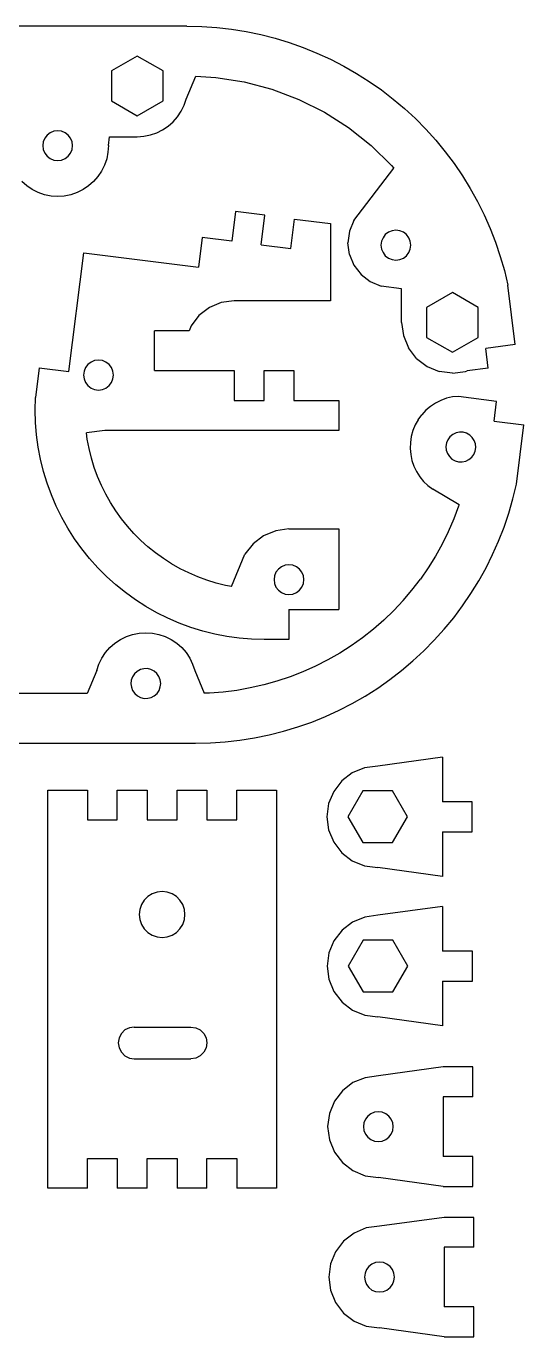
# Model space of a CAD drawing. Extents: x -202 to 202, y -117 to 117.
# Drawn here: x 149.9 to 199.9, y -114.9 to 16.8 of the extents above; entities that cross this region are included whole.
import ezdxf

# ---------------------------------------------------------------- set-up
doc = ezdxf.new("R2010")
doc.units = 0
doc.layers.get('0').update_dxf_attribs({"linetype": 'CONTINUOUS'})

msp = doc.modelspace()

# ---------------------------------------------------------------- linework, layer by layer
for p, q in [((166.07, 16.79), (106.07, 16.79)), ((166.07, 16.79), (167.57, 16.75)), ((167.57, 16.75), (169.06, 16.65)), ((169.06, 16.65), (170.54, 16.48)), ((170.54, 16.48), (172.01, 16.25)), ((172.01, 16.25), (173.48, 15.95)), ((173.48, 15.95), (174.92, 15.58)), ((174.92, 15.58), (176.35, 15.15)), ((176.35, 15.15), (177.76, 14.65)), ((177.76, 14.65), (179.14, 14.09)), ((161.07, 13.79), (158.48, 12.29)), ((163.67, 12.29), (161.07, 13.79)), ((179.14, 14.09), (180.5, 13.47)), ((180.5, 13.47), (181.83, 12.78)), ((158.48, 12.29), (158.48, 9.29)), ((163.67, 9.29), (163.67, 12.29)), ((181.83, 12.78), (183.12, 12.04)), ((183.12, 12.04), (184.39, 11.24)), ((166, 9.47), (166.95, 11.76)), ((166.95, 11.76), (168.96, 11.64)), ((168.96, 11.64), (171.81, 11.19)), ((171.81, 11.19), (174.6, 10.46)), ((184.39, 11.24), (185.61, 10.38)), ((158.48, 9.29), (161.07, 7.79)), ((161.07, 7.79), (163.67, 9.29)), ((165.79, 8.84), (166, 9.47)), ((174.6, 10.46), (177.3, 9.44)), ((177.3, 9.44), (179.88, 8.15)), ((185.61, 10.38), (186.79, 9.47)), ((186.79, 9.47), (187.93, 8.51)), ((165.12, 7.68), (165.49, 8.24)), ((165.49, 8.24), (165.79, 8.84)), ((179.88, 8.15), (182.31, 6.6)), ((187.93, 8.51), (189.03, 7.5)), ((163.62, 6.37), (164.18, 6.74)), ((164.18, 6.74), (164.68, 7.18)), ((164.68, 7.18), (165.12, 7.68)), ((182.31, 6.6), (184.57, 4.81)), ((189.03, 7.5), (190.08, 6.43)), ((151.78, 5.54), (151.63, 5.18)), ((152.01, 5.85), (151.78, 5.54)), ((152.32, 6.09), (152.01, 5.85)), ((152.69, 6.24), (152.32, 6.09)), ((153.07, 6.29), (152.69, 6.24)), ((153.46, 6.24), (153.07, 6.29)), ((153.82, 6.09), (153.46, 6.24)), ((154.14, 5.85), (153.82, 6.09)), ((154.37, 5.54), (154.14, 5.85)), ((154.52, 5.18), (154.37, 5.54)), ((158.17, 4.79), (158.29, 5.69)), ((158.29, 5.69), (161.07, 5.69)), ((161.07, 5.69), (161.74, 5.73)), ((161.74, 5.73), (162.39, 5.86)), ((162.39, 5.86), (163.03, 6.08)), ((163.03, 6.08), (163.62, 6.37)), ((190.08, 6.43), (191.08, 5.33)), ((191.08, 5.33), (192.02, 4.17)), ((151.63, 5.18), (151.57, 4.79)), ((151.57, 4.79), (151.63, 4.4)), ((151.63, 4.4), (151.78, 4.04)), ((151.78, 4.04), (152.01, 3.73)), ((154.14, 3.73), (154.37, 4.04)), ((154.37, 4.04), (154.52, 4.4)), ((154.57, 4.79), (154.52, 5.18)), ((154.52, 4.4), (154.57, 4.79)), ((158.13, 4.12), (158, 3.47)), ((158.17, 4.79), (158.13, 4.12)), ((184.57, 4.81), (186.64, 2.79)), ((192.02, 4.17), (192.92, 2.98)), ((152.01, 3.73), (152.32, 3.49)), ((152.32, 3.49), (152.69, 3.34)), ((152.69, 3.34), (153.07, 3.29)), ((153.07, 3.29), (153.46, 3.34)), ((153.46, 3.34), (153.82, 3.49)), ((153.82, 3.49), (154.14, 3.73)), ((157.79, 2.84), (157.49, 2.24)), ((158, 3.47), (157.79, 2.84)), ((186.64, 2.79), (186.87, 2.52)), ((192.92, 2.98), (193.76, 1.74)), ((157.12, 1.68), (156.68, 1.18)), ((157.49, 2.24), (157.12, 1.68)), ((182.85, -2.72), (186.87, 2.52)), ((193.76, 1.74), (194.54, 0.47)), ((149.97, 0.74), (149.47, 1.18)), ((150.52, 0.37), (149.97, 0.74)), ((151.12, 0.08), (150.52, 0.37)), ((151.75, -0.14), (151.12, 0.08)), ((155.03, 0.08), (154.39, -0.14)), ((155.62, 0.37), (155.03, 0.08)), ((156.18, 0.74), (155.62, 0.37)), ((156.68, 1.18), (156.18, 0.74)), ((194.54, 0.47), (195.27, -0.83)), ((152.41, -0.27), (151.75, -0.14)), ((153.07, -0.31), (152.41, -0.27)), ((153.74, -0.27), (153.07, -0.31)), ((154.39, -0.14), (153.74, -0.27)), ((195.27, -0.83), (195.94, -2.17)), ((170.94, -1.84), (170.57, -4.82)), ((173.91, -2.21), (170.94, -1.84)), ((173.54, -5.19), (173.91, -2.21)), ((176.52, -5.56), (176.89, -2.59)), ((176.89, -2.59), (180.49, -3.04)), ((195.94, -2.17), (196.54, -3.53)), ((180.49, -3.04), (180.49, -10.81)), ((182.4, -3.81), (182.25, -4.97)), ((182.85, -2.72), (182.4, -3.81)), ((186.32, -3.91), (186.01, -4.15)), ((186.69, -3.76), (186.32, -3.91)), ((187.07, -3.71), (186.69, -3.76)), ((187.46, -3.76), (187.07, -3.71)), ((187.82, -3.91), (187.46, -3.76)), ((188.14, -4.15), (187.82, -3.91)), ((196.54, -3.53), (197.08, -4.92)), ((167.59, -4.45), (167.22, -7.42)), ((170.57, -4.82), (167.59, -4.45)), ((173.54, -5.19), (176.52, -5.56)), ((182.4, -6.14), (182.25, -4.97)), ((185.63, -4.82), (185.57, -5.21)), ((185.57, -5.21), (185.63, -5.6)), ((185.78, -4.46), (185.63, -4.82)), ((186.01, -4.15), (185.78, -4.46)), ((188.37, -4.46), (188.14, -4.15)), ((188.52, -4.82), (188.37, -4.46)), ((188.57, -5.21), (188.52, -4.82)), ((188.52, -5.6), (188.57, -5.21)), ((197.08, -4.92), (197.56, -6.34)), ((154.21, -17.89), (155.69, -5.98)), ((155.69, -5.98), (167.22, -7.42)), ((182.4, -6.14), (182.85, -7.22)), ((185.63, -5.6), (185.78, -5.96)), ((185.78, -5.96), (186.01, -6.27)), ((186.01, -6.27), (186.32, -6.51)), ((186.32, -6.51), (186.69, -6.66)), ((187.46, -6.66), (187.82, -6.51)), ((187.82, -6.51), (188.14, -6.27)), ((188.14, -6.27), (188.37, -5.96)), ((188.37, -5.96), (188.52, -5.6)), ((197.56, -6.34), (197.98, -7.77)), ((182.85, -7.22), (183.57, -8.15)), ((186.69, -6.66), (187.07, -6.71)), ((187.07, -6.71), (187.46, -6.66)), ((197.98, -7.77), (198.33, -9.22)), ((183.57, -8.15), (184.5, -8.87)), ((184.5, -8.87), (185.58, -9.32)), ((187.65, -9.59), (185.58, -9.32)), ((187.65, -12.97), (187.65, -9.59)), ((192.75, -9.97), (190.15, -11.47)), ((195.35, -11.47), (192.75, -9.97)), ((199.07, -15.2), (198.33, -9.22)), ((168.32, -11.48), (167.28, -12.28)), ((169.52, -10.98), (168.32, -11.48)), ((170.82, -10.81), (169.52, -10.98)), ((180.49, -10.81), (170.82, -10.81)), ((190.15, -11.47), (190.15, -14.47)), ((195.35, -14.47), (195.35, -11.47)), ((167.28, -12.28), (166.49, -13.31)), ((187.65, -12.97), (187.82, -14.29)), ((166.28, -13.81), (162.82, -13.81)), ((162.82, -17.81), (162.82, -13.81)), ((166.49, -13.31), (166.28, -13.81)), ((187.82, -14.29), (188.33, -15.52)), ((190.15, -14.47), (192.75, -15.97)), ((192.75, -15.97), (195.35, -14.47)), ((189.14, -16.58), (188.33, -15.52)), ((199.07, -15.2), (196.1, -15.58)), ((196.34, -17.56), (196.1, -15.58)), ((156.43, -16.96), (156.12, -17.2)), ((156.79, -16.81), (156.43, -16.96)), ((157.18, -16.76), (156.79, -16.81)), ((157.57, -16.81), (157.18, -16.76)), ((157.93, -16.96), (157.57, -16.81)), ((158.24, -17.2), (157.93, -16.96)), ((189.14, -16.58), (190.2, -17.39)), ((151.23, -17.52), (150.85, -20.52)), ((151.23, -17.52), (154.21, -17.89)), ((155.73, -17.87), (155.68, -18.26)), ((155.68, -18.26), (155.73, -18.65)), ((155.88, -17.51), (155.73, -17.87)), ((156.12, -17.2), (155.88, -17.51)), ((158.48, -17.51), (158.24, -17.2)), ((158.63, -17.87), (158.48, -17.51)), ((158.68, -18.26), (158.63, -17.87)), ((158.63, -18.65), (158.68, -18.26)), ((162.82, -17.81), (170.82, -17.81)), ((170.82, -17.81), (170.82, -20.81)), ((173.82, -20.81), (173.82, -17.81)), ((173.82, -17.81), (176.82, -17.81)), ((176.82, -17.81), (176.82, -20.81)), ((190.2, -17.39), (191.43, -17.9)), ((192.75, -18.07), (191.43, -17.9)), ((192.75, -18.07), (194.07, -17.9)), ((194.07, -17.9), (194.25, -17.82)), ((196.34, -17.56), (194.25, -17.82)), ((155.73, -18.65), (155.88, -19.01)), ((155.88, -19.01), (156.12, -19.32)), ((156.12, -19.32), (156.43, -19.56)), ((156.43, -19.56), (156.79, -19.71)), ((156.79, -19.71), (157.18, -19.76)), ((157.18, -19.76), (157.57, -19.71)), ((157.57, -19.71), (157.93, -19.56)), ((157.93, -19.56), (158.24, -19.32)), ((158.24, -19.32), (158.48, -19.01)), ((158.48, -19.01), (158.63, -18.65)), ((150.82, -21.77), (150.85, -20.52)), ((170.82, -20.81), (173.82, -20.81)), ((176.82, -20.81), (181.32, -20.81)), ((181.32, -20.81), (181.32, -23.81)), ((191.59, -20.8), (191.05, -21.07)), ((192.17, -20.59), (191.59, -20.8)), ((192.76, -20.46), (192.17, -20.59)), ((193.37, -20.42), (192.76, -20.46)), ((197.2, -20.9), (193.37, -20.42)), ((196.95, -22.88), (197.2, -20.9)), ((150.85, -23.02), (150.82, -21.77)), ((189.31, -22.74), (189.67, -22.25)), ((190.08, -21.8), (189.67, -22.25)), ((190.54, -21.41), (190.08, -21.8)), ((191.05, -21.07), (190.54, -21.41)), ((150.95, -24.26), (150.85, -23.02)), ((189.01, -23.27), (188.78, -23.83)), ((189.31, -22.74), (189.01, -23.27)), ((196.95, -22.88), (199.93, -23.25)), ((199.18, -29.23), (199.93, -23.25)), ((151.11, -25.5), (150.95, -24.26)), ((157.83, -23.81), (155.96, -24.06)), ((156.05, -24.69), (155.96, -24.06)), ((156.23, -25.65), (156.05, -24.69)), ((181.32, -23.81), (157.83, -23.81)), ((188.62, -24.42), (188.53, -25.02)), ((188.78, -23.83), (188.62, -24.42)), ((192.3, -24.75), (192.16, -25.08)), ((192.51, -24.45), (192.3, -24.75)), ((192.79, -24.22), (192.51, -24.45)), ((193.12, -24.07), (192.79, -24.22)), ((193.47, -23.99), (193.12, -24.07)), ((193.83, -24), (193.47, -23.99)), ((194.18, -24.1), (193.83, -24)), ((194.5, -24.28), (194.18, -24.1)), ((194.75, -24.54), (194.5, -24.28)), ((194.95, -24.83), (194.75, -24.54)), ((195.07, -25.17), (194.95, -24.83)), ((151.35, -26.72), (151.11, -25.5)), ((156.47, -26.6), (156.23, -25.65)), ((188.53, -25.02), (188.51, -25.63)), ((188.51, -25.63), (188.56, -26.23)), ((188.56, -26.23), (188.68, -26.83)), ((192.16, -25.08), (192.1, -25.44)), ((192.1, -25.44), (192.14, -25.8)), ((192.14, -25.8), (192.25, -26.14)), ((192.25, -26.14), (192.45, -26.44)), ((194.69, -26.52), (194.91, -26.23)), ((194.91, -26.23), (195.05, -25.89)), ((195.05, -25.89), (195.1, -25.53)), ((195.1, -25.53), (195.07, -25.17)), ((151.65, -27.93), (151.35, -26.72)), ((156.75, -27.53), (156.47, -26.6)), ((157.09, -28.45), (156.75, -27.53)), ((188.68, -26.83), (188.88, -27.4)), ((188.88, -27.4), (189.14, -27.95)), ((192.45, -26.44), (192.71, -26.69)), ((192.71, -26.69), (193.03, -26.87)), ((193.03, -26.87), (193.37, -26.97)), ((193.37, -26.97), (193.74, -26.98)), ((193.74, -26.98), (194.09, -26.9)), ((194.09, -26.9), (194.41, -26.75)), ((194.41, -26.75), (194.69, -26.52)), ((152.01, -29.12), (151.65, -27.93)), ((157.47, -29.35), (157.09, -28.45)), ((189.14, -27.95), (189.47, -28.47)), ((189.47, -28.47), (189.85, -28.94)), ((189.85, -28.94), (190.29, -29.36)), ((152.44, -30.3), (152.01, -29.12)), ((157.9, -30.22), (157.47, -29.35)), ((158.38, -31.07), (157.9, -30.22)), ((190.29, -29.36), (190.77, -29.73)), ((193.42, -31.28), (190.77, -29.73)), ((198.83, -30.69), (199.18, -29.23)), ((152.93, -31.44), (152.44, -30.3)), ((153.48, -32.56), (152.93, -31.44)), ((158.91, -31.9), (158.38, -31.07)), ((193.38, -31.42), (192.89, -32.71)), ((193.42, -31.28), (193.38, -31.42)), ((198.42, -32.12), (198.83, -30.69)), ((154.1, -33.65), (153.48, -32.56)), ((159.48, -32.69), (158.91, -31.9)), ((160.09, -33.45), (159.48, -32.69)), ((192.89, -32.71), (192.34, -33.99)), ((197.94, -33.53), (198.42, -32.12)), ((154.77, -34.7), (154.1, -33.65)), ((160.74, -34.18), (160.09, -33.45)), ((161.43, -34.87), (160.74, -34.18)), ((175, -33.89), (173.77, -34.4)), ((176.32, -33.71), (175, -33.89)), ((176.32, -33.71), (181.32, -33.71)), ((181.32, -33.71), (181.32, -41.81)), ((192.34, -33.99), (191.73, -35.23)), ((197.4, -34.93), (197.94, -33.53)), ((155.49, -35.71), (154.77, -34.7)), ((162.15, -35.52), (161.43, -34.87)), ((162.91, -36.13), (162.15, -35.52)), ((172.71, -35.21), (171.9, -36.26)), ((173.77, -34.4), (172.71, -35.21)), ((191.73, -35.23), (191.06, -36.44)), ((196.79, -36.29), (197.4, -34.93)), ((156.27, -36.68), (155.49, -35.71)), ((157.1, -37.61), (156.27, -36.68)), ((163.71, -36.7), (162.91, -36.13)), ((164.53, -37.23), (163.71, -36.7)), ((170.56, -39.51), (171.9, -36.26)), ((191.06, -36.44), (190.33, -37.61)), ((196.13, -37.63), (196.79, -36.29)), ((157.99, -38.5), (157.1, -37.61)), ((165.38, -37.71), (164.53, -37.23)), ((166.25, -38.14), (165.38, -37.71)), ((167.15, -38.53), (166.25, -38.14)), ((175.02, -38.06), (174.87, -38.42)), ((175.26, -37.75), (175.02, -38.06)), ((175.57, -37.51), (175.26, -37.75)), ((175.93, -37.36), (175.57, -37.51)), ((176.32, -37.31), (175.93, -37.36)), ((176.71, -37.36), (176.32, -37.31)), ((177.07, -37.51), (176.71, -37.36)), ((177.38, -37.75), (177.07, -37.51)), ((177.62, -38.06), (177.38, -37.75)), ((177.77, -38.42), (177.62, -38.06)), ((190.33, -37.61), (189.54, -38.75)), ((195.4, -38.93), (196.13, -37.63)), ((158.91, -39.33), (157.99, -38.5)), ((159.88, -40.11), (158.91, -39.33)), ((168.06, -38.87), (167.15, -38.53)), ((169, -39.15), (168.06, -38.87)), ((169.94, -39.39), (169, -39.15)), ((170.56, -39.51), (169.94, -39.39)), ((174.87, -38.42), (174.82, -38.81)), ((174.82, -38.81), (174.87, -39.2)), ((174.87, -39.2), (175.02, -39.56)), ((177.62, -39.56), (177.77, -39.2)), ((177.82, -38.81), (177.77, -38.42)), ((177.77, -39.2), (177.82, -38.81)), ((188.69, -39.85), (189.54, -38.75)), ((194.62, -40.2), (195.4, -38.93)), ((160.9, -40.84), (159.88, -40.11)), ((175.02, -39.56), (175.26, -39.87)), ((175.26, -39.87), (175.57, -40.11)), ((175.57, -40.11), (175.93, -40.26)), ((175.93, -40.26), (176.32, -40.31)), ((176.32, -40.31), (176.71, -40.26)), ((176.71, -40.26), (177.07, -40.11)), ((177.07, -40.11), (177.38, -39.87)), ((177.38, -39.87), (177.62, -39.56)), ((187.8, -40.91), (188.69, -39.85)), ((193.78, -41.44), (194.62, -40.2)), ((161.95, -41.51), (160.9, -40.84)), ((163.03, -42.13), (161.95, -41.51)), ((164.15, -42.68), (163.03, -42.13)), ((176.32, -41.81), (181.32, -41.81)), ((176.32, -41.81), (176.32, -44.81)), ((186.85, -41.91), (185.85, -42.88)), ((187.8, -40.91), (186.85, -41.91)), ((192.88, -42.63), (193.78, -41.44)), ((165.29, -43.17), (164.15, -42.68)), ((166.46, -43.61), (165.29, -43.17)), ((185.85, -42.88), (184.81, -43.79)), ((191.93, -43.78), (192.88, -42.63)), ((159.38, -44.83), (159.98, -44.53)), ((159.98, -44.53), (160.61, -44.32)), ((160.61, -44.32), (161.26, -44.19)), ((161.26, -44.19), (161.93, -44.14)), ((161.93, -44.14), (162.6, -44.19)), ((162.6, -44.19), (163.25, -44.32)), ((163.25, -44.32), (163.88, -44.53)), ((163.88, -44.53), (164.48, -44.83)), ((167.66, -43.97), (166.46, -43.61)), ((168.87, -44.27), (167.66, -43.97)), ((170.09, -44.51), (168.87, -44.27)), ((171.33, -44.68), (170.09, -44.51)), ((172.57, -44.78), (171.33, -44.68)), ((183.72, -44.64), (182.59, -45.45)), ((184.81, -43.79), (183.72, -44.64)), ((190.93, -44.89), (191.93, -43.78)), ((157.88, -46.14), (158.32, -45.64)), ((158.32, -45.64), (158.83, -45.2)), ((158.83, -45.2), (159.38, -44.83)), ((164.48, -44.83), (165.04, -45.2)), ((165.04, -45.2), (165.54, -45.64)), ((165.54, -45.64), (165.98, -46.14)), ((173.82, -44.81), (172.57, -44.78)), ((176.32, -44.81), (173.82, -44.81)), ((182.59, -45.45), (181.43, -46.19)), ((188.79, -46.97), (189.88, -45.95)), ((189.88, -45.95), (190.93, -44.89)), ((157, -47.92), (157.22, -47.29)), ((157.22, -47.29), (157.51, -46.69)), ((157.51, -46.69), (157.88, -46.14)), ((165.98, -46.14), (166.35, -46.69)), ((166.35, -46.69), (166.64, -47.29)), ((166.64, -47.29), (166.86, -47.92)), ((180.22, -46.88), (178.99, -47.51)), ((181.43, -46.19), (180.22, -46.88)), ((187.65, -47.93), (188.79, -46.97)), ((157, -47.92), (156.04, -50.24)), ((160.6, -48.56), (160.47, -48.9)), ((160.8, -48.26), (160.6, -48.56)), ((161.07, -48.02), (160.8, -48.26)), ((161.39, -47.85), (161.07, -48.02)), ((161.74, -47.76), (161.39, -47.85)), ((162.1, -47.75), (161.74, -47.76)), ((162.45, -47.84), (162.1, -47.75)), ((162.77, -48), (162.45, -47.84)), ((163.04, -48.24), (162.77, -48)), ((163.25, -48.54), (163.04, -48.24)), ((163.38, -48.87), (163.25, -48.54)), ((166.86, -47.92), (167.81, -50.22)), ((176.43, -48.58), (175.12, -49.01)), ((177.72, -48.07), (176.43, -48.58)), ((178.99, -47.51), (177.72, -48.07)), ((186.46, -48.84), (187.65, -47.93)), ((160.47, -48.9), (160.43, -49.26)), ((160.43, -49.26), (160.48, -49.62)), ((160.48, -49.62), (160.61, -49.95)), ((160.61, -49.95), (160.82, -50.24)), ((163.06, -50.23), (163.27, -49.93)), ((163.27, -49.93), (163.39, -49.59)), ((163.43, -49.23), (163.38, -48.87)), ((163.39, -49.59), (163.43, -49.23)), ((171.07, -49.93), (169.7, -50.1)), ((172.43, -49.69), (171.07, -49.93)), ((173.79, -49.39), (172.43, -49.69)), ((175.12, -49.01), (173.79, -49.39)), ((183.98, -50.5), (185.24, -49.7)), ((185.24, -49.7), (186.46, -48.84)), ((156.04, -50.24), (117.81, -50.22)), ((160.82, -50.24), (161.09, -50.49)), ((161.09, -50.49), (161.41, -50.65)), ((161.41, -50.65), (161.76, -50.74)), ((161.76, -50.74), (162.13, -50.73)), ((162.13, -50.73), (162.48, -50.64)), ((162.48, -50.64), (162.79, -50.47)), ((162.79, -50.47), (163.06, -50.23)), ((168.32, -50.2), (167.81, -50.22)), ((169.7, -50.1), (168.32, -50.2)), ((181.36, -51.92), (182.69, -51.24)), ((182.69, -51.24), (183.98, -50.5)), ((178.62, -53.11), (180, -52.55)), ((180, -52.55), (181.36, -51.92)), ((175.78, -54.04), (177.21, -53.6)), ((177.21, -53.6), (178.62, -53.11)), ((106.93, -55.24), (166.93, -55.24)), ((166.93, -55.24), (168.42, -55.21)), ((168.42, -55.21), (169.91, -55.11)), ((169.91, -55.11), (171.4, -54.94)), ((171.4, -54.94), (172.87, -54.71)), ((172.87, -54.71), (174.33, -54.4)), ((174.33, -54.4), (175.78, -54.04)), ((183.92, -57.7), (182.69, -58.21)), ((185.24, -57.53), (183.92, -57.7)), ((191.74, -56.63), (185.24, -57.53)), ((191.74, -56.63), (191.74, -61.13)), ((181.63, -59.02), (180.82, -60.08)), ((182.69, -58.21), (181.63, -59.02)), ((152.07, -59.95), (156.07, -59.95)), ((152.07, -99.95), (152.07, -59.95)), ((156.07, -59.95), (156.07, -62.95)), ((159.07, -59.95), (162.07, -59.95)), ((159.07, -62.95), (159.07, -59.95)), ((162.07, -59.95), (162.07, -62.95)), ((165.07, -62.95), (165.07, -59.95)), ((165.07, -59.95), (168.07, -59.95)), ((168.07, -59.95), (168.07, -62.95)), ((171.07, -62.95), (171.07, -59.95)), ((171.07, -59.95), (175.07, -59.95)), ((175.07, -59.95), (175.07, -99.95)), ((180.82, -60.08), (180.31, -61.31)), ((183.74, -60.03), (182.24, -62.63)), ((186.74, -60.03), (183.74, -60.03)), ((188.24, -62.63), (186.74, -60.03)), ((180.31, -61.31), (180.14, -62.63)), ((194.74, -61.13), (191.74, -61.13)), ((194.74, -64.13), (194.74, -61.13)), ((156.07, -62.95), (159.07, -62.95)), ((162.07, -62.95), (165.07, -62.95)), ((168.07, -62.95), (171.07, -62.95)), ((180.14, -62.63), (180.31, -63.95)), ((182.24, -62.63), (183.74, -65.23)), ((186.74, -65.23), (188.24, -62.63)), ((180.31, -63.95), (180.82, -65.18)), ((191.74, -64.13), (194.74, -64.13)), ((191.74, -64.13), (191.74, -68.63)), ((180.82, -65.18), (181.63, -66.24)), ((183.74, -65.23), (186.74, -65.23)), ((181.63, -66.24), (182.69, -67.05)), ((182.69, -67.05), (183.92, -67.56)), ((183.92, -67.56), (185.24, -67.73)), ((191.74, -68.63), (185.24, -67.73)), ((161.78, -71.01), (161.5, -71.45)), ((162.14, -70.65), (161.78, -71.01)), ((162.58, -70.38), (162.14, -70.65)), ((163.06, -70.21), (162.58, -70.38)), ((163.57, -70.15), (163.06, -70.21)), ((164.09, -70.21), (163.57, -70.15)), ((164.57, -70.38), (164.09, -70.21)), ((165.01, -70.65), (164.57, -70.38)), ((165.37, -71.01), (165.01, -70.65)), ((165.65, -71.45), (165.37, -71.01)), ((161.33, -71.94), (161.27, -72.45)), ((161.5, -71.45), (161.33, -71.94)), ((165.82, -71.94), (165.65, -71.45)), ((165.87, -72.45), (165.82, -71.94)), ((191.77, -71.63), (185.27, -72.53)), ((191.77, -71.63), (191.77, -76.13)), ((161.27, -72.45), (161.33, -72.96)), ((161.33, -72.96), (161.5, -73.45)), ((161.5, -73.45), (161.78, -73.88)), ((165.37, -73.88), (165.65, -73.45)), ((165.65, -73.45), (165.82, -72.96)), ((165.82, -72.96), (165.87, -72.45)), ((182.72, -73.22), (181.66, -74.03)), ((183.95, -72.71), (182.72, -73.22)), ((185.27, -72.53), (183.95, -72.71)), ((161.78, -73.88), (162.14, -74.25)), ((162.14, -74.25), (162.58, -74.52)), ((162.58, -74.52), (163.06, -74.69)), ((163.06, -74.69), (163.57, -74.75)), ((163.57, -74.75), (164.09, -74.69)), ((164.09, -74.69), (164.57, -74.52)), ((164.57, -74.52), (165.01, -74.25)), ((165.01, -74.25), (165.37, -73.88)), ((181.66, -74.03), (180.85, -75.08)), ((183.77, -75.04), (182.27, -77.63)), ((186.77, -75.04), (183.77, -75.04)), ((188.27, -77.63), (186.77, -75.04)), ((180.34, -76.31), (180.17, -77.63)), ((180.85, -75.08), (180.34, -76.31)), ((194.77, -76.13), (191.77, -76.13)), ((194.77, -79.13), (194.77, -76.13)), ((180.17, -77.63), (180.34, -78.95)), ((182.27, -77.63), (183.77, -80.23)), ((186.77, -80.23), (188.27, -77.63)), ((180.34, -78.95), (180.85, -80.18)), ((180.85, -80.18), (181.66, -81.24)), ((183.77, -80.23), (186.77, -80.23)), ((191.77, -79.13), (194.77, -79.13)), ((191.77, -79.13), (191.77, -83.63)), ((181.66, -81.24), (182.72, -82.05)), ((182.72, -82.05), (183.95, -82.56)), ((183.95, -82.56), (185.27, -82.73)), ((191.77, -83.63), (185.27, -82.73)), ((159.83, -84.05), (159.48, -84.41)), ((160.28, -83.83), (159.83, -84.05)), ((160.77, -83.75), (160.28, -83.83)), ((160.77, -83.75), (166.47, -83.75)), ((166.47, -83.75), (166.97, -83.83)), ((166.97, -83.83), (167.41, -84.05)), ((167.41, -84.05), (167.77, -84.41)), ((159.25, -84.85), (159.17, -85.35)), ((159.17, -85.35), (159.25, -85.84)), ((159.48, -84.41), (159.25, -84.85)), ((167.77, -84.41), (168, -84.85)), ((168, -84.85), (168.07, -85.35)), ((168.07, -85.35), (168, -85.84)), ((159.25, -85.84), (159.48, -86.29)), ((159.48, -86.29), (159.83, -86.64)), ((159.83, -86.64), (160.28, -86.87)), ((160.28, -86.87), (160.77, -86.95)), ((166.97, -86.87), (166.47, -86.95)), ((167.41, -86.64), (166.97, -86.87)), ((167.77, -86.29), (167.41, -86.64)), ((168, -85.84), (167.77, -86.29)), ((160.77, -86.95), (166.47, -86.95)), ((191.81, -87.76), (185.31, -88.66)), ((194.81, -87.76), (191.81, -87.76)), ((194.81, -90.76), (194.81, -87.76)), ((182.76, -89.34), (181.71, -90.16)), ((183.99, -88.84), (182.76, -89.34)), ((185.31, -88.66), (183.99, -88.84)), ((181.71, -90.16), (180.9, -91.21)), ((194.81, -90.76), (191.81, -90.76)), ((191.81, -90.76), (191.81, -96.76)), ((180.9, -91.21), (180.39, -92.44)), ((180.39, -92.44), (180.21, -93.76)), ((183.86, -93.37), (183.81, -93.76)), ((184.01, -93.01), (183.86, -93.37)), ((184.25, -92.7), (184.01, -93.01)), ((184.56, -92.46), (184.25, -92.7)), ((184.93, -92.31), (184.56, -92.46)), ((185.31, -92.26), (184.93, -92.31)), ((185.7, -92.31), (185.31, -92.26)), ((186.06, -92.46), (185.7, -92.31)), ((186.37, -92.7), (186.06, -92.46)), ((186.61, -93.01), (186.37, -92.7)), ((186.76, -93.37), (186.61, -93.01)), ((186.81, -93.76), (186.76, -93.37)), ((180.21, -93.76), (180.39, -95.08)), ((183.81, -93.76), (183.86, -94.15)), ((183.86, -94.15), (184.01, -94.51)), ((184.01, -94.51), (184.25, -94.82)), ((186.37, -94.82), (186.61, -94.51)), ((186.61, -94.51), (186.76, -94.15)), ((186.76, -94.15), (186.81, -93.76)), ((180.39, -95.08), (180.9, -96.31)), ((184.25, -94.82), (184.56, -95.06)), ((184.56, -95.06), (184.93, -95.21)), ((184.93, -95.21), (185.31, -95.26)), ((185.31, -95.26), (185.7, -95.21)), ((185.7, -95.21), (186.06, -95.06)), ((186.06, -95.06), (186.37, -94.82)), ((156.07, -96.95), (159.07, -96.95)), ((156.07, -99.95), (156.07, -96.95)), ((159.07, -96.95), (159.07, -99.95)), ((162.07, -96.95), (165.07, -96.95)), ((162.07, -99.95), (162.07, -96.95)), ((165.07, -96.95), (165.07, -99.95)), ((168.07, -96.95), (171.07, -96.95)), ((168.07, -99.95), (168.07, -96.95)), ((171.07, -96.95), (171.07, -99.95)), ((180.9, -96.31), (181.71, -97.37)), ((181.71, -97.37), (182.76, -98.18)), ((194.81, -96.76), (191.81, -96.76)), ((194.81, -99.76), (194.81, -96.76)), ((182.76, -98.18), (183.99, -98.69)), ((183.99, -98.69), (185.31, -98.86)), ((156.07, -99.95), (152.07, -99.95)), ((162.07, -99.95), (159.07, -99.95)), ((168.07, -99.95), (165.07, -99.95)), ((175.07, -99.95), (171.07, -99.95)), ((191.81, -99.76), (185.31, -98.86)), ((191.81, -99.76), (194.81, -99.76)), ((184.1, -103.94), (182.87, -104.45)), ((185.42, -103.77), (184.1, -103.94)), ((191.92, -102.87), (185.42, -103.77)), ((194.92, -102.87), (191.92, -102.87)), ((194.92, -105.87), (194.92, -102.87)), ((181.82, -105.26), (181.01, -106.32)), ((182.87, -104.45), (181.82, -105.26)), ((181.01, -106.32), (180.5, -107.55)), ((194.92, -105.87), (191.92, -105.87)), ((191.92, -105.87), (191.92, -111.87)), ((180.5, -107.55), (180.32, -108.87)), ((184.36, -107.81), (184.12, -108.12)), ((184.67, -107.57), (184.36, -107.81)), ((185.03, -107.42), (184.67, -107.57)), ((185.42, -107.37), (185.03, -107.42)), ((185.81, -107.42), (185.42, -107.37)), ((186.17, -107.57), (185.81, -107.42)), ((186.48, -107.81), (186.17, -107.57)), ((186.72, -108.12), (186.48, -107.81)), ((180.32, -108.87), (180.5, -110.19)), ((183.97, -108.48), (183.92, -108.87)), ((183.92, -108.87), (183.97, -109.26)), ((184.12, -108.12), (183.97, -108.48)), ((183.97, -109.26), (184.12, -109.62)), ((186.87, -108.48), (186.72, -108.12)), ((186.72, -109.62), (186.87, -109.26)), ((186.92, -108.87), (186.87, -108.48)), ((186.87, -109.26), (186.92, -108.87)), ((180.5, -110.19), (181.01, -111.42)), ((184.12, -109.62), (184.36, -109.93)), ((184.36, -109.93), (184.67, -110.17)), ((184.67, -110.17), (185.03, -110.32)), ((185.03, -110.32), (185.42, -110.37)), ((185.42, -110.37), (185.81, -110.32)), ((185.81, -110.32), (186.17, -110.17)), ((186.17, -110.17), (186.48, -109.93)), ((186.48, -109.93), (186.72, -109.62)), ((181.01, -111.42), (181.82, -112.48)), ((194.92, -111.87), (191.92, -111.87)), ((194.92, -114.87), (194.92, -111.87)), ((181.82, -112.48), (182.87, -113.29)), ((182.87, -113.29), (184.1, -113.8)), ((184.1, -113.8), (185.42, -113.97)), ((191.92, -114.87), (185.42, -113.97)), ((191.92, -114.87), (194.92, -114.87))]:
    msp.add_line(p, q)

doc.saveas('drawing.dxf')
